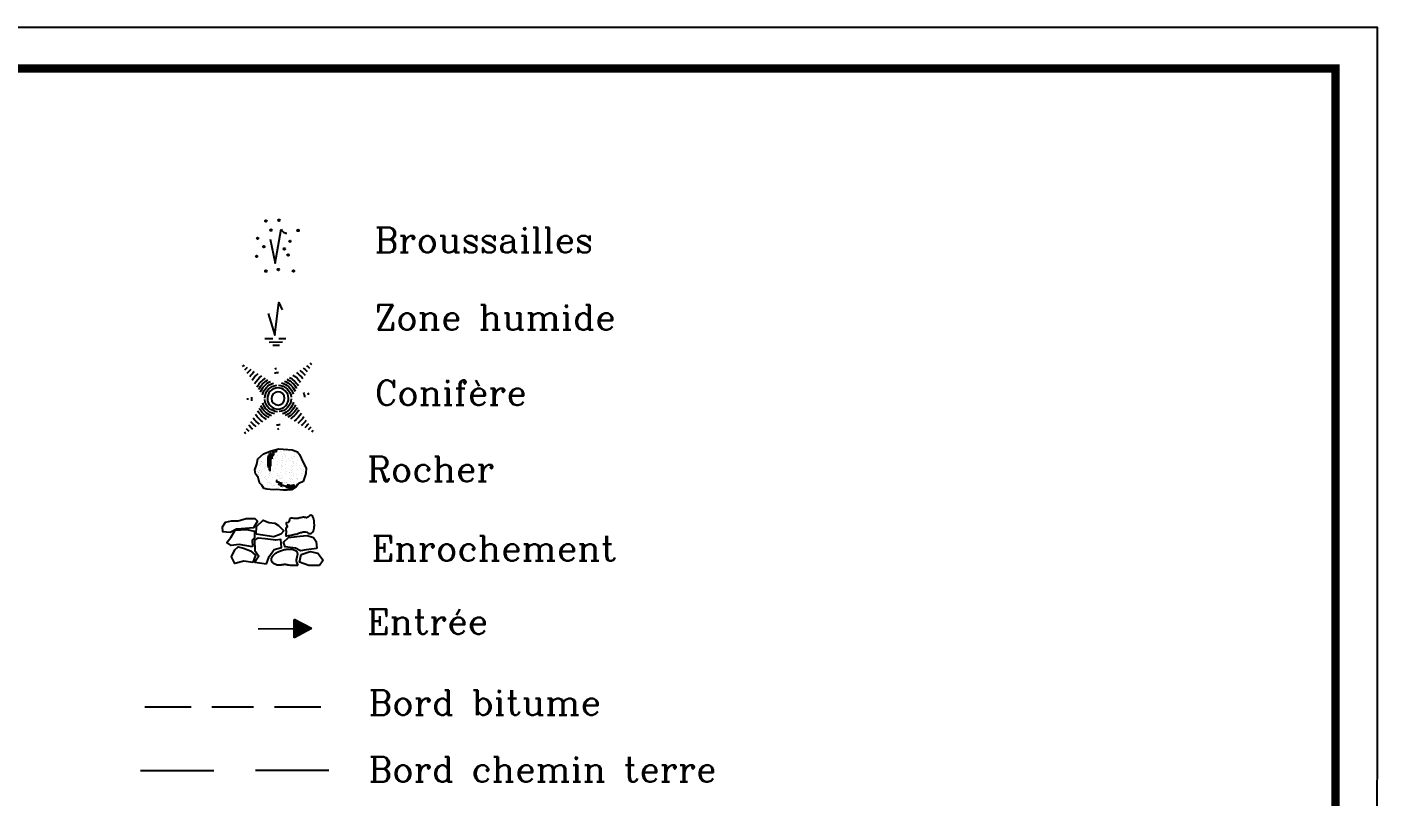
# Model space of a CAD drawing. Header units: metres. Extents: x 9606 to 9900, y 4805 to 4952.
# Drawn here: x 9769.39 to 9785.61, y 4880.26 to 4889.5 of the extents above; entities that cross this region are included whole.
import ezdxf

# ---------------------------------------------------------------- set-up
doc = ezdxf.new("R2010")
doc.units = ezdxf.units.M
doc.header["$LTSCALE"] = 2
doc.set_wipeout_variables(frame=1)
doc.layers.add('Légende Topo', color=7, linetype='Continuous')
doc.layers.add('Wipeout', color=255, linetype='Continuous')
doc.styles.add('ROMANS', font='ROMANC.shx', dxfattribs={"height": 0.36})

# ---------------------------------------------------------------- blocks, each defined once
blk = doc.blocks.new('*X20')
at = {"color": 0}
for p, q in [((1.161038882622454, 0.9223903439719942), (1.214843886752696, 0.9761953481022365)), ((1.170655419180336, 0.9408457152947083), (1.211828497661521, 0.9820187937758927)), ((1.180271955738219, 0.9593010866174224), (1.208813108570345, 0.987842239449549)), ((1.189888492296101, 0.9777564579401365), (1.205797719479169, 0.9936656851232051)), ((1.199505028853983, 0.9962118292628507), (1.202782330387994, 0.9994891307968613)), ((1.132189272948807, 0.8670242300038519), (1.223890054026223, 0.9587250110812678)), ((1.135001892424661, 0.8609980147148735), (1.226905443117399, 0.9529015654076116)), ((1.141805809506689, 0.8854796013265659), (1.220874664935047, 0.9645484567549241)), ((1.143841702266618, 0.860998989791999), (1.229920832208574, 0.9470781197339554)), ((1.151422346064572, 0.90393497264928), (1.217859275843872, 0.9703719024285803)), ((1.152681512108575, 0.8609999648691246), (1.23293622129975, 0.9412546740602992)), ((1.161521321950533, 0.86100093994625), (1.235951610390926, 0.9354312283866429)), ((1.17036113179249, 0.8610019150233756), (1.238966999482101, 0.9296077827129868)), ((1.179200941634448, 0.8610028901005011), (1.241982388573277, 0.9237843370393306)), ((1.188040751476405, 0.8610038651776267), (1.244997777664453, 0.9179608913656744)), ((1.196880561318362, 0.8610048402547522), (1.248013166755628, 0.9121374456920182)), ((1.20572037116032, 0.8610058153318778), (1.251028555846804, 0.9063140000183619)), ((1.214560181002277, 0.8610067904090033), (1.254043944937979, 0.9004905543447057)), ((1.223399990844235, 0.8610077654861289), (1.257059334029155, 0.8946671086710495)), ((1.232239800686192, 0.8610087405632544), (1.260074723120331, 0.8888436629973933)), ((1.241079610528149, 0.86100971564038), (1.263090112211506, 0.883020217323737)), ((1.249919420370107, 0.8610106907175056), (1.266105501302682, 0.8771967716500808)), ((1.258759230212064, 0.8610116657946311), (1.269120890393858, 0.8713733259764247)), ((1.267599040054021, 0.8610126408717567), (1.272136279485033, 0.8655498803027684))]:
    blk.add_line(p, q, dxfattribs=at)

msp = doc.modelspace()

# ---------------------------------------------------------------- wipeouts: each hides what was drawn before it
at = {"lineweight": 30}
msp.add_wipeout([(9752.201938460956, 4889.503797468427), (9785.61241042209, 4889.503797896896), (9785.612410197677, 4871.427666085532), (9752.201938501503, 4871.427666010963)], dxfattribs=at).dxf.layer = 'Wipeout'

# ---------------------------------------------------------------- next in the draw order: linework, layer by layer
at = {"layer": 'Légende Topo', "color": 15}
for p, q in [((9772.167003276174, 4884.315919508169), (9772.237110087868, 4884.375955822382)), ((9772.208975271646, 4884.343169866564), (9772.208975271646, 4884.343169866564)), ((9772.237110087868, 4884.375955822382), (9772.328460708031, 4884.412315499366)), ((9772.255776475056, 4884.355174996598), (9772.255776475056, 4884.355174996598)), ((9772.28837246183, 4884.340583774431), (9772.28837246183, 4884.2303330341)), ((9772.292499299192, 4884.35678732117), (9772.292499299192, 4884.281073785106)), ((9772.30456236225, 4884.383552969187), (9772.304562362251, 4884.253772674201)), ((9772.313768384058, 4884.377133249403), (9772.313768384058, 4884.276018023828)), ((9772.320117364614, 4884.408171156544), (9772.320117364614, 4884.229408573832)), ((9772.328460708031, 4884.412315499366), (9772.418749795419, 4884.436837310427)), ((9772.335037468922, 4884.414101696266), (9772.335037468922, 4884.407467817075)), ((9772.335037468923, 4884.382189010682), (9772.335037468922, 4884.318738657771)), ((9772.34678308295, 4884.417291713314), (9772.34678308295, 4884.388508712281)), ((9772.34678308295, 4884.38016670617), (9772.34678308295, 4884.348123322564)), ((9772.35170274153, 4884.325246213927), (9772.35170274153, 4884.325246213927)), ((9772.351862267396, 4884.418671180145), (9772.351862267395, 4884.357967638326)), ((9772.356306553786, 4884.419878213622), (9772.356306553786, 4884.366581414618)), ((9772.37757563865, 4884.407467817075), (9772.377575638651, 4884.392355580498)), ((9772.382964446135, 4884.322509587026), (9772.382964446135, 4884.322509587026)), ((9772.383607170177, 4884.427292847842), (9772.383607170179, 4884.397884373203)), ((9772.38900380365, 4884.42875853135), (9772.389003803652, 4884.402831187728)), ((9772.398844723515, 4884.412523578356), (9772.398844723517, 4884.41198779042)), ((9772.40117107052, 4884.353160190428), (9772.40117107052, 4884.353160190428)), ((9772.415352072961, 4884.435914515539), (9772.415352072961, 4884.428795448418)), ((9772.418749795419, 4884.436837310427), (9772.580208000987, 4884.425845071026)), ((9772.420113808379, 4884.436744447031), (9772.420113808379, 4884.4336438113)), ((9772.445351198321, 4884.404189702284), (9772.445351198321, 4884.404189702284)), ((9772.447384409512, 4884.368301516442), (9772.447384409512, 4884.368301516442)), ((9772.451416258713, 4884.405303256705), (9772.451416258713, 4884.405303256705)), ((9772.461029628575, 4884.351245573183), (9772.461029628575, 4884.351245573183)), ((9772.468577093752, 4884.322522184089), (9772.468577093752, 4884.322522184089)), ((9772.477659736243, 4884.377459277689), (9772.477659736243, 4884.377459277689)), ((9772.483096062408, 4884.410341333715), (9772.483096062408, 4884.410341333715)), ((9772.486576637082, 4884.431393869582), (9772.486576637082, 4884.431393869582)), ((9772.491675736517, 4884.363932721603), (9772.491675736517, 4884.363932721603)), ((9772.499038003685, 4884.350612355382), (9772.499038003685, 4884.350612355382)), ((9772.500254354702, 4884.35647772518), (9772.500254354702, 4884.35647772518)), ((9772.51043985098, 4884.415799040183), (9772.51043985098, 4884.415799040183)), ((9772.540745432534, 4884.321290142067), (9772.540745432534, 4884.321290142067)), ((9772.549283191875, 4884.402755421659), (9772.549283191875, 4884.402755421659)), ((9772.57457238059, 4884.335636106869), (9772.57457238059, 4884.335636106869)), ((9772.580208000987, 4884.425845071026), (9772.643941747516, 4884.401323259965)), ((9772.588217599654, 4884.31858016361), (9772.588217599654, 4884.31858016361)), ((9772.596904936847, 4884.348064520336), (9772.596904936847, 4884.348064520336)), ((9772.60300219688, 4884.340168140505), (9772.60300219688, 4884.340168140505)), ((9772.608438523044, 4884.373050196529), (9772.608438523044, 4884.373050196529)), ((9772.611919097719, 4884.394102732397), (9772.611919097719, 4884.394102732397)), ((9772.631648731505, 4884.402619229279), (9772.631648731505, 4884.402619229279)), ((9772.637627822058, 4884.38313363061), (9772.637627822058, 4884.38313363061)), ((9772.64022734969, 4884.395164232857), (9772.64022734969, 4884.395164232857)), ((9772.643941747516, 4884.401323259965), (9772.667310942652, 4884.371727689774)), ((9772.667310942652, 4884.371727689774), (9772.71086163977, 4884.273640898224)), ((9772.13301178995, 4884.186546346075), (9772.156380985085, 4884.25250114056)), ((9772.140447161599, 4884.13581147091), (9772.13301178995, 4884.186546346075)), ((9772.153496176257, 4884.200241467865), (9772.153496176257, 4884.200241467865)), ((9772.156380985085, 4884.25250114056), (9772.167003276174, 4884.315919508169)), ((9772.16715098577, 4884.164973638358), (9772.16715098577, 4884.164973638358)), ((9772.175729603954, 4884.157518641936), (9772.175729603954, 4884.157518641936)), ((9772.178412511143, 4884.158308551603), (9772.178412511143, 4884.158308551603)), ((9772.18189308582, 4884.179361087471), (9772.18189308582, 4884.179361087471)), ((9772.190975728312, 4884.234298181071), (9772.190975728312, 4884.234298181071)), ((9772.192433599821, 4884.181722610127), (9772.192433599821, 4884.181722610127)), ((9772.192721033589, 4884.307677472856), (9772.192721033589, 4884.307677472856)), ((9772.196412054474, 4884.267180237094), (9772.196412054474, 4884.267180237094)), ((9772.199892629153, 4884.288232772965), (9772.199892629153, 4884.288232772965)), ((9772.203741364448, 4884.252384534142), (9772.203741364448, 4884.252384534142)), ((9772.206078818886, 4884.164666666866), (9772.206078818886, 4884.164666666866)), ((9772.206366252654, 4884.290621529598), (9772.206366252654, 4884.290621529598)), ((9772.211729746543, 4884.28655970625), (9772.211729746543, 4884.28655970625)), ((9772.22030836473, 4884.279104709829), (9772.22030836473, 4884.279104709829)), ((9772.251363109417, 4884.197693632821), (9772.251363109417, 4884.197693632821)), ((9772.25548904129, 4884.229220133867), (9772.25548904129, 4884.229220133867)), ((9772.256305561325, 4884.306934203477), (9772.256305561325, 4884.306934203477)), ((9772.260799442558, 4884.243917126715), (9772.260799442558, 4884.243917126715)), ((9772.292499299192, 4884.245683456154), (9772.292499299192, 4884.21395946424)), ((9772.30456236225, 4884.234813569404), (9772.304562362251, 4884.183637275225)), ((9772.31376838406, 4884.250739217433), (9772.313768384058, 4884.169896901151)), ((9772.321754515107, 4884.229889099911), (9772.321754515107, 4884.229889099911)), ((9772.32523508979, 4884.250941635781), (9772.32523508979, 4884.250941635781)), ((9772.333554223733, 4884.257956120025), (9772.333554223733, 4884.257956120025)), ((9772.334317732279, 4884.305878729381), (9772.334317732279, 4884.305878729381)), ((9772.349230042582, 4884.195145797773), (9772.349230042582, 4884.195145797773)), ((9772.35417249449, 4884.304386368432), (9772.35417249449, 4884.304386368432)), ((9772.356193676773, 4884.161017566499), (9772.356193676773, 4884.161017566499)), ((9772.360281359714, 4884.317791217504), (9772.360281359714, 4884.317791217504)), ((9772.38267701237, 4884.196554724295), (9772.38267701237, 4884.196554724295)), ((9772.399475230774, 4884.24728886405), (9772.399475230774, 4884.24728886405)), ((9772.400772437548, 4884.282603634392), (9772.400772437548, 4884.282603634392)), ((9772.441660649582, 4884.159715906704), (9772.441660649582, 4884.159715906704)), ((9772.447096975744, 4884.242346653711), (9772.447096975744, 4884.242346653711)), ((9772.447096975744, 4884.242346653711), (9772.447096975744, 4884.242346653711)), ((9772.447096975744, 4884.192597962728), (9772.447096975744, 4884.192597962728)), ((9772.447096975744, 4884.192597962728), (9772.447096975744, 4884.192597962728)), ((9772.450577550424, 4884.213650498597), (9772.450577550424, 4884.213650498597)), ((9772.45203942765, 4884.301838533387), (9772.45203942765, 4884.301838533387)), ((9772.455675593928, 4884.234891657288), (9772.455675593928, 4884.234891657288)), ((9772.459660192915, 4884.268587592197), (9772.459660192915, 4884.268587592197)), ((9772.46074219481, 4884.225290710453), (9772.46074219481, 4884.225290710453)), ((9772.465096519078, 4884.30146964822), (9772.465096519078, 4884.30146964822)), ((9772.49616667176, 4884.199704074174), (9772.49616667176, 4884.199704074174)), ((9772.497342163939, 4884.244741029005), (9772.497342163939, 4884.244741029005)), ((9772.509864983447, 4884.163889314722), (9772.509864983447, 4884.163889314722)), ((9772.510152417213, 4884.289844177453), (9772.510152417213, 4884.289844177453)), ((9772.542491209955, 4884.159447093495), (9772.542491209955, 4884.159447093495)), ((9772.544963908906, 4884.19005012768), (9772.544963908906, 4884.19005012768)), ((9772.549906360815, 4884.299290698342), (9772.549906360815, 4884.299290698342)), ((9772.574284946822, 4884.209681244138), (9772.574284946822, 4884.209681244138)), ((9772.575920011057, 4884.176359361411), (9772.575920011057, 4884.176359361411)), ((9772.58500265355, 4884.231296455013), (9772.58500265355, 4884.231296455013)), ((9772.58706997073, 4884.281033161386), (9772.58706997073, 4884.281033161386)), ((9772.587930165888, 4884.192625300881), (9772.587930165888, 4884.192625300881)), ((9772.59043897971, 4884.264178511036), (9772.59043897971, 4884.264178511036)), ((9772.593919554387, 4884.285231046905), (9772.593919554387, 4884.285231046905)), ((9772.595209097099, 4884.242193193958), (9772.595209097099, 4884.242193193958)), ((9772.595648588916, 4884.273578164964), (9772.595648588916, 4884.273578164964)), ((9772.636139666745, 4884.238390581851), (9772.636139666745, 4884.238390581851)), ((9772.637340388292, 4884.25717876788), (9772.637340388292, 4884.25717876788)), ((9772.642830842067, 4884.187502292635), (9772.642830842067, 4884.187502292635)), ((9772.647773293975, 4884.296742863295), (9772.647773293975, 4884.296742863295)), ((9772.682464204945, 4884.198133601171), (9772.682464204945, 4884.198133601171)), ((9772.691042823131, 4884.190678604748), (9772.691042823131, 4884.190678604748)), ((9772.693076030262, 4884.239645358913), (9772.693076030262, 4884.239645358913)), ((9772.7014729179, 4884.177015834565), (9772.7014729179, 4884.177015834565)), ((9772.710345114183, 4884.194005317829), (9772.710345114183, 4884.194005317829)), ((9772.71086163977, 4884.273640898224), (9772.749101578203, 4884.207685651049)), ((9772.715118136966, 4884.159959891308), (9772.715118136966, 4884.159959891308)), ((9772.715781440344, 4884.226887373852), (9772.715781440344, 4884.226887373852)), ((9772.719262015024, 4884.247939909722), (9772.719262015024, 4884.247939909722)), ((9772.74069777523, 4884.18495445759), (9772.74069777523, 4884.18495445759)), ((9772.749101578203, 4884.207685651049), (9772.745915432475, 4884.142576030396)), ((9772.172314034862, 4884.093532408275), (9772.140447161599, 4884.13581147091)), ((9772.187185551871, 4884.030114040665), (9772.172314034862, 4884.093532408275)), ((9772.172976184978, 4884.12542649558), (9772.172976184978, 4884.12542649558)), ((9772.215865505696, 4884.003055802731), (9772.187185551871, 4884.030114040665)), ((9772.192146166055, 4884.055767747395), (9772.192146166055, 4884.055767747395)), ((9772.199422081481, 4884.039679240164), (9772.199422081481, 4884.039679240164)), ((9772.204364533389, 4884.148919810824), (9772.204364533389, 4884.148919810824)), ((9772.20579138512, 4884.038711804136), (9772.20579138512, 4884.038711804136)), ((9772.240296233598, 4883.962467993138), (9772.215865505696, 4884.003055802731)), ((9772.216220681788, 4884.122331058821), (9772.216220681788, 4884.122331058821)), ((9772.24966726967, 4884.091822306442), (9772.24966726967, 4884.091822306442)), ((9772.255201607524, 4884.103265271137), (9772.255201607524, 4884.103265271137)), ((9772.262545219983, 4884.082074078143), (9772.262545219983, 4884.082074078143)), ((9772.271123838167, 4884.07461908172), (9772.271123838167, 4884.07461908172)), ((9772.285755428446, 4884.012145728924), (9772.285755428446, 4884.012145728924)), ((9772.289236003124, 4884.033198264794), (9772.289236003124, 4884.033198264794)), ((9772.297289014641, 4884.037131405118), (9772.297289014641, 4884.037131405118)), ((9772.298318645615, 4884.088135358394), (9772.298318645615, 4884.088135358394)), ((9772.30223146655, 4884.146371975778), (9772.30223146655, 4884.146371975778)), ((9772.30375497178, 4884.121017414418), (9772.30375497178, 4884.121017414418)), ((9772.307235546456, 4884.142069950287), (9772.307235546456, 4884.142069950287)), ((9772.311614916001, 4884.039431498605), (9772.311614916001, 4884.039431498605)), ((9772.319334137132, 4884.023102337822), (9772.319334137132, 4884.023102337822)), ((9772.3196215709, 4884.149057200553), (9772.3196215709, 4884.149057200553)), ((9772.332979356197, 4884.006046394564), (9772.332979356197, 4884.006046394564)), ((9772.333266789965, 4884.132001257295), (9772.333266789965, 4884.132001257295)), ((9772.347534202836, 4884.089274471396), (9772.347534202836, 4884.089274471396)), ((9772.357939454198, 4883.999174517926), (9772.357939454198, 4883.999174517926)), ((9772.382893325648, 4884.061958231552), (9772.400731845468, 4884.057342745785)), ((9772.3864719189, 4884.053589998137), (9772.399967532572, 4884.050098183038)), ((9772.388772443132, 4884.048210419513), (9772.425734466455, 4884.038646975107)), ((9772.39145638807, 4884.041934244452), (9772.461378512697, 4884.023842801087)), ((9772.395155947803, 4884.034583570074), (9772.395155947803, 4884.034583570074)), ((9772.40009839971, 4884.143824140733), (9772.40009839971, 4884.143824140733)), ((9772.402518214973, 4884.120760585818), (9772.402518214973, 4884.120760585818)), ((9772.409930627466, 4884.047520361384), (9772.4132991775, 4884.046648792727)), ((9772.411096833155, 4884.113305589395), (9772.411096833155, 4884.113305589395)), ((9772.413448933537, 4884.018435552697), (9772.473198849984, 4884.002976036339)), ((9772.414578463759, 4883.99590712761), (9772.414578463759, 4883.99590712761)), ((9772.418028234168, 4884.01406115282), (9772.601843829847, 4883.966501250189)), ((9772.42366110625, 4884.05084422121), (9772.42366110625, 4884.05084422121)), ((9772.423752359959, 4884.008593152972), (9772.547839690507, 4883.976487164703)), ((9772.429097432412, 4884.083726277236), (9772.429097432412, 4884.083726277236)), ((9772.432578007089, 4884.104778813104), (9772.432578007089, 4884.104778813104)), ((9772.439016695398, 4883.994011820047), (9772.460588101976, 4883.988430498218)), ((9772.445401135994, 4884.08672663635), (9772.445401135994, 4884.08672663635)), ((9772.446809541976, 4884.11639179098), (9772.446809541976, 4884.11639179098)), ((9772.451587910988, 4884.078118006281), (9772.451587910988, 4884.078118006281)), ((9772.460454761045, 4884.099335847721), (9772.460454761045, 4884.099335847721)), ((9772.493022880966, 4884.032035735027), (9772.493022880966, 4884.032035735027)), ((9772.497912449184, 4884.037861025602), (9772.497912449184, 4884.037861025602)), ((9772.497965332874, 4884.141276305686), (9772.497965332874, 4884.141276305686)), ((9772.503390046635, 4883.995164455566), (9772.606781920254, 4883.968413148507)), ((9772.506491067368, 4884.030406029179), (9772.506491067368, 4884.030406029179)), ((9772.50957754968, 4884.037934451992), (9772.50957754968, 4884.037934451992)), ((9772.517802716415, 4884.009243769786), (9772.594497905931, 4883.989399883677)), ((9772.54326806916, 4884.084178801305), (9772.54326806916, 4884.084178801305)), ((9772.549003566884, 4884.013553084026), (9772.549003566884, 4884.013553084026)), ((9772.551069828141, 4884.151992097072), (9772.551069828141, 4884.151992097072)), ((9772.554439893049, 4884.046435140051), (9772.554439893049, 4884.046435140051)), ((9772.557920467725, 4884.067487675919), (9772.557920467725, 4884.067487675919)), ((9772.567003110215, 4884.122424769521), (9772.567003110215, 4884.122424769521)), ((9772.572439436377, 4884.155306825544), (9772.572439436377, 4884.155306825544)), ((9772.573997513055, 4884.083726381406), (9772.573997513055, 4884.083726381406)), ((9772.574010474407, 4884.005066827911), (9772.591077807368, 4884.000650876745)), ((9772.587642732118, 4884.066670438149), (9772.587642732118, 4884.066670438149)), ((9772.590889814128, 4884.029487899981), (9772.590889814128, 4884.029487899981)), ((9772.591560905974, 4884.116804513958), (9772.591560905974, 4884.116804513958)), ((9772.595832266039, 4884.138728470641), (9772.595832266039, 4884.138728470641)), ((9772.596487481842, 4884.006693512398), (9772.60710865394, 4884.003945421799)), ((9772.613721204856, 4883.994792191165), (9772.634814018254, 4883.989334699118)), ((9772.661999410251, 4884.020812601617), (9772.626946391261, 4883.980224792024)), ((9772.631663797814, 4884.01194514002), (9772.650199326712, 4884.007149312188)), ((9772.637052954524, 4884.131223905149), (9772.637052954524, 4884.131223905149)), ((9772.63729985059, 4883.996133841024), (9772.640067538217, 4883.995417737728)), ((9772.63788544417, 4884.076547533277), (9772.63788544417, 4884.076547533277)), ((9772.638472321576, 4884.013638885052), (9772.65263846098, 4884.009973580114)), ((9772.641135002323, 4884.08163096626), (9772.641135002323, 4884.08163096626)), ((9772.646464062358, 4884.069092536855), (9772.646464062358, 4884.069092536855)), ((9772.656959321717, 4884.018955903207), (9772.65976823807, 4884.018229132512)), ((9772.711923946254, 4884.044488786156), (9772.661999410251, 4884.020812601617)), ((9772.686955140185, 4884.033904953742), (9772.686955140185, 4884.033904953742)), ((9772.692345570851, 4884.085133632336), (9772.692345570851, 4884.085133632336)), ((9772.693699199199, 4884.136180635595), (9772.693699199199, 4884.136180635595)), ((9772.697781897014, 4884.118015688359), (9772.697781897014, 4884.118015688359)), ((9772.701185484133, 4884.051060971835), (9772.701185484133, 4884.051060971835)), ((9772.701262471692, 4884.139068224228), (9772.701262471692, 4884.139068224228)), ((9772.745915432475, 4884.142576030396), (9772.711923946254, 4884.044488786156)), ((9772.73153390096, 4884.155491021634), (9772.73153390096, 4884.155491021634)), ((9772.279598478512, 4883.952320927567), (9772.240296233598, 4883.962467993138)), ((9772.25029043861, 4883.988357583124), (9772.25029043861, 4883.988357583124)), ((9772.254914173758, 4883.977310408406), (9772.254914173758, 4883.977310408406)), ((9772.352892209645, 4883.94386511504), (9772.279598478512, 4883.952320927567)), ((9772.280319102285, 4883.979263672901), (9772.280319102285, 4883.979263672901)), ((9772.348157371773, 4883.985809748078), (9772.348157371773, 4883.985809748078)), ((9772.38688369587, 4883.949784048002), (9772.352892209645, 4883.94386511504)), ((9772.366518072384, 4883.991719521503), (9772.366518072384, 4883.991719521503)), ((9772.472923557341, 4883.940482608953), (9772.38688369587, 4883.949784048002)), ((9772.407009150213, 4883.95653193839), (9772.407009150213, 4883.95653193839)), ((9772.411097889082, 4883.97485459174), (9772.411097889082, 4883.97485459174)), ((9772.446024304936, 4883.983261913032), (9772.446024304936, 4883.983261913032)), ((9772.460167327277, 4883.973380984992), (9772.460167327277, 4883.973380984992)), ((9772.519661173903, 4883.941328235475), (9772.472923557341, 4883.940482608953)), ((9772.502855777286, 4883.977494285136), (9772.58569445965, 4883.95606084989)), ((9772.570648016383, 4883.947247168437), (9772.519661173903, 4883.941328235475)), ((9772.570483087995, 4883.970628479122), (9772.598283988369, 4883.963435356527)), ((9772.626946391261, 4883.980224792024), (9772.570648016383, 4883.947247168437)), ((9772.605615304965, 4883.992105139889), (9772.631436755422, 4883.985424174299))]:
    msp.add_line(p, q, dxfattribs=at)
at = {"layer": 'Légende Topo', "flags": 128}
msp.add_lwpolyline([(9752.201938501503, 4871.427666010963), (9752.201938460956, 4889.503797468427), (9785.61241042209, 4889.503797896896), (9785.612410197677, 4871.427666085532)], close=True, dxfattribs=at)
at = {"layer": 'Légende Topo', "lineweight": 25, "const_width": 0.09999999999999998, "flags": 128}
msp.add_lwpolyline([(9752.701938500104, 4871.92766601213), (9752.70193846212, 4889.003797474947), (9785.112410416039, 4889.003797890611), (9785.112410203728, 4871.927666084366), (9752.701938500104, 4871.92766601213)], dxfattribs=at)
at = {"layer": 'Légende Topo', "color": 3}
msp.add_lwpolyline([(9772.317329648466, 4886.955335005286), (9772.377329648289, 4886.66643500501), (9772.448129648159, 4887.075035005209)], dxfattribs=at)
msp.add_lwpolyline([(9772.448129648157, 4887.075035005208, 0.07015283685286675), (9772.459818555322, 4887.05594691062, 0.0701528368528655), (9772.476329648214, 4887.040835005098, 0.06534472444356838), (9772.49492402403, 4887.031375632488, 0.06534472444356823), (9772.51532964832, 4887.027035005024)], format="xyb", dxfattribs=at)
at = {"layer": 'Légende Topo', "color": 4}
for points in [[(9772.29120036988, 4886.062860764196), (9772.373729649747, 4885.802935004333), (9772.421007729883, 4886.194275164376), (9772.460820849801, 4886.107183964324)], [(9772.252968369798, 4885.76446972448), (9772.347757809612, 4885.764469724247)], [(9772.303408689615, 4885.720198364329), (9772.465356849883, 4885.723101404362)], [(9772.346124849797, 4885.681784924218), (9772.4286541299, 4885.681784924451)], [(9772.418026929538, 4885.764469724248), (9772.505092209487, 4885.764469724248)]]:
    msp.add_lwpolyline(points, dxfattribs=at)
at = {"layer": 'Légende Topo', "color": 251}
for points in [[(9771.836541696737, 4883.434843093954), (9771.748548660715, 4883.4402681022), (9771.743448066347, 4883.501756620458), (9771.77787901583, 4883.558724439568), (9771.851844723158, 4883.573190744832), (9771.929634521302, 4883.573190996988), (9772.029104638665, 4883.601223101938), (9772.132400948609, 4883.601223429763), (9772.161731317461, 4883.567766262781), (9772.117097592734, 4883.487289029272), (9772.018903086248, 4883.482767448159), (9771.910505664358, 4883.472821231097), (9771.836541696737, 4883.434843093954)], [(9772.146429213517, 4883.411331992463), (9772.151529661434, 4883.506278403202), (9772.23059549188, 4883.582234628364), (9772.299459998085, 4883.554202732729), (9772.373423803418, 4883.544255925209), (9772.41678271844, 4883.516224345059), (9772.480545914086, 4883.453831998963), (9772.442287858863, 4883.411332211323), (9772.358121205409, 4883.382396971439), (9772.146429213517, 4883.411331992463)], [(9772.101794971906, 4883.259420351689), (9771.944937326303, 4883.287451651743), (9771.846743872678, 4883.278409037138), (9771.797008663005, 4883.311866300045), (9771.841642682728, 4883.373353655315), (9771.89647853962, 4883.459257365069), (9772.03293038002, 4883.468299506563), (9772.127300212447, 4883.449310144973), (9772.12729956937, 4883.368833808559), (9772.09796828037, 4883.339897186128), (9772.101794971906, 4883.259420351689)], [(9772.270128797096, 4883.055062527634), (9772.304560463232, 4883.145485917437), (9772.363221577889, 4883.230484167678), (9772.451214916127, 4883.254899324948), (9772.442287703565, 4883.34984391239), (9772.382351089323, 4883.339897174486), (9772.2548258524, 4883.358886651794), (9772.170658211977, 4883.363408432208), (9772.12729989417, 4883.339896901842), (9772.13240101776, 4883.216016296862), (9772.18086009967, 4883.150007501343), (9772.132400478058, 4883.078572166251), (9772.270128797096, 4883.055062527634)], [(9772.874599977218, 4883.240430962162), (9772.747073495117, 4883.225963557238), (9772.678210241076, 4883.211495582812), (9772.618273922066, 4883.244952364924), (9772.495848647839, 4883.259419806633), (9772.475445015178, 4883.316387167532), (9772.535381555845, 4883.373354671156), (9772.673110458589, 4883.387822028581), (9772.761101883192, 4883.396863770537), (9772.835066615426, 4883.373354000371), (9772.869498425918, 4883.325429472007), (9772.874599977218, 4883.240430962162)], [(9772.106895939969, 4883.074051448009), (9771.998498579775, 4883.08851756142), (9771.89137763, 4883.059582918515), (9771.851844767396, 4883.140060898945), (9771.891377316146, 4883.22596264454), (9771.929635245173, 4883.25942050303), (9771.99467241048, 4883.244952459452), (9772.077565256794, 4883.211494942992), (9772.141327502493, 4883.159049234218), (9772.106895939969, 4883.074051448009)], [(9772.647603950285, 4883.036072230998), (9772.612533368923, 4883.03490816998), (9772.584149809143, 4883.035234390624), (9772.561490107384, 4883.03667615364), (9772.543590846293, 4883.038861873193), (9772.529487666961, 4883.041411955242), (9772.518215449349, 4883.043956262391), (9772.508811421514, 4883.046119136136), (9772.500311108128, 4883.047526365944), (9772.491909604341, 4883.04790635999), (9772.483424802598, 4883.047401190602), (9772.474835613333, 4883.046257250576), (9772.466119499466, 4883.044719228853), (9772.457253531376, 4883.043032735918), (9772.448215700042, 4883.041443772946), (9772.438983467695, 4883.040197029576), (9772.42953574593, 4883.039538898139), (9772.419873632778, 4883.039668699826), (9772.410110647146, 4883.040610793843), (9772.400382749556, 4883.04233931597), (9772.390825253733, 4883.044832473719), (9772.381578859695, 4883.048068590794), (9772.372776765198, 4883.052020629966), (9772.364557713092, 4883.056671515439), (9772.357058445745, 4883.061993542459), (9772.35040348797, 4883.067957071919), (9772.344670894608, 4883.074490973592), (9772.33992477768, 4883.081516015908), (9772.33622872183, 4883.088951656693), (9772.333649599514, 4883.096719838545), (9772.332250603296, 4883.104740938968), (9772.332096629132, 4883.112933886569), (9772.333253767163, 4883.121222464233), (9772.335753826945, 4883.129526746093), (9772.339506693472, 4883.137787771743), (9772.34439086873, 4883.145946276937), (9772.350284071927, 4883.153944838657), (9772.357062965453, 4883.161723409646), (9772.364606579122, 4883.169224037653), (9772.372793553219, 4883.176389690355), (9772.381500687272, 4883.183162552869), (9772.390622402365, 4883.189494476753), (9772.400121403214, 4883.195383730444), (9772.409973827946, 4883.200842988311), (9772.420157380224, 4883.205881243204), (9772.430648590258, 4883.210510249116), (9772.441427922164, 4883.214740172593), (9772.452470456536, 4883.218581064936), (9772.463754564114, 4883.222045461746), (9772.475253853769, 4883.22513409644), (9772.486924935887, 4883.227826346277), (9772.498720577742, 4883.230090177717), (9772.510594215764, 4883.231897099042), (9772.522496524321, 4883.233217445534), (9772.534382503767, 4883.234019045351), (9772.546202438007, 4883.234273153456), (9772.557910544154, 4883.233949438302), (9772.569442012404, 4883.233021431236), (9772.58065297623, 4883.231459476386), (9772.591386982527, 4883.229240519327), (9772.601482586291, 4883.226340469771), (9772.610781355583, 4883.222733259999), (9772.61912407755, 4883.21839466049), (9772.626350226166, 4883.213300973509), (9772.632300450521, 4883.207425738784), (9772.636863021933, 4883.2007736106), (9772.640101541587, 4883.193453128316), (9772.642130249002, 4883.185601967253), (9772.643060368307, 4883.177359780629), (9772.643004298963, 4883.168863461219), (9772.642075358244, 4883.160250293191), (9772.640382402165, 4883.151657835912), (9772.638040198066, 4883.143225075776), (9772.635233016972, 4883.13496842222), (9772.632451256559, 4883.126419406018), (9772.630249709877, 4883.116991328873), (9772.629192878547, 4883.106095100153), (9772.629839098368, 4883.093143354502), (9772.632749719369, 4883.077546748199), (9772.638484135558, 4883.058720538957), (9772.647603950285, 4883.036072230998)], [(9772.909031543239, 4883.036072424713), (9772.781505289775, 4883.036072552771), (9772.668007539407, 4883.078572004667), (9772.68713695445, 4883.168996053614), (9772.795534206378, 4883.206974078069), (9772.888628132463, 4883.183464071114), (9772.95366595947, 4883.102082516399), (9772.909031543239, 4883.036072424713)]]:
    msp.add_lwpolyline(points, dxfattribs=at)
msp.add_lwpolyline([(9772.50094967923, 4883.39234321295, 0.015114), (9772.566471773487, 4883.401402672386, 0.020943), (9772.613171937697, 4883.411331919121, 0.017852), (9772.668405695871, 4883.4276396873, -0.022353), (9772.71264229115, 4883.440268202784, -0.22707), (9772.76780902041, 4883.428326518374, 0.309946), (9772.810837093093, 4883.425799905655, 0.106458), (9772.826822674422, 4883.44082996166, 0.076071), (9772.840167454731, 4883.468299490964, 0.06034199999999999), (9772.845963334486, 4883.500177818915, 0.0361), (9772.845268559464, 4883.554202131794, 0.07510499999999999), (9772.828942925025, 4883.622404869047, 0.222566), (9772.81083631451, 4883.63920131778, 0.349325), (9772.782909984755, 4883.628617633932, -0.274224), (9772.750899310977, 4883.611168488959, -0.050818), (9772.728055359152, 4883.614336812269, 0.075986), (9772.712641320244, 4883.615691698722, 0.051071), (9772.685309727265, 4883.611108084541, -0.02964), (9772.63867770723, 4883.601223023707, -0.105163), (9772.584915459443, 4883.60444832184, 0.189815), (9772.554510590906, 4883.601222459327, 0.311483), (9772.546943425954, 4883.586899713713, -0.194666), (9772.540482875713, 4883.563244951522, -0.219605), (9772.517724880303, 4883.551185882982, 0.376857), (9772.506050939493, 4883.53973415271, 0.225308), (9772.512203541406, 4883.523821887426, -0.197646), (9772.520078666796, 4883.506278564787, -0.007911), (9772.520129113978, 4883.503044460301, -0.019867), (9772.520079190665, 4883.501756219758, -0.331946), (9772.513879195607, 4883.494696466118, 0.281267), (9772.506050127378, 4883.487289623689, 0.100089), (9772.504796617952, 4883.468087218568, -0.05059200000000001), (9772.50605062168, 4883.430320909345, -0.016405), (9772.504316354458, 4883.413159083674, -0.013419), (9772.50094967923, 4883.39234321295)], format="xyb", dxfattribs=at)
at = {"layer": 'Légende Topo'}
for points in [[(9772.812641471914, 4882.278890076891), (9772.602268863524, 4882.387606393879)], [(9772.603030255119, 4882.169453085732), (9772.602268863524, 4882.387606393879)], [(9772.17215078912, 4882.277791022188), (9772.812641471914, 4882.278890076891)], [(9772.812641471914, 4882.278890076891), (9772.603030255119, 4882.169453085732)]]:
    msp.add_lwpolyline(points, dxfattribs=at)
at = {"layer": 'Légende Topo', "flags": 128}
for points in [[(9770.809781325806, 4881.338704968432), (9771.3654276606, 4881.338705157587)], [(9771.61623999907, 4881.338705242969), (9772.116664981482, 4881.338705242969)], [(9772.366359701906, 4881.338705498327), (9772.923187187233, 4881.338705687884)], [(9770.758364949901, 4880.575431250831), (9771.63847686097, 4880.575431250831)], [(9773.020795167016, 4880.575431492279), (9772.14086185221, 4880.575431492279)]]:
    msp.add_lwpolyline(points, dxfattribs=at)
at = {"layer": 'Légende Topo', "color": 3}
for centre in [(9772.264529648051, 4887.17373500518), (9772.421729648302, 4887.183935005083), (9772.165529648357, 4886.965235004998), (9772.326329648307, 4887.06423500516), (9772.554629648383, 4886.929535005107), (9772.651829648345, 4887.060935005179), (9772.15322964853, 4886.749835005129), (9772.239929648164, 4886.86623500507), (9772.48562964825, 4886.838935005112), (9772.531529648279, 4886.765435005171), (9772.41482964838, 4886.591135005099), (9772.264529648517, 4886.572235005076), (9772.595129648504, 4886.574035005045)]:
    msp.add_circle(centre, 0.009999999999999998, dxfattribs=at)
at = {"layer": 'Légende Topo', "color": 3, "extrusion": (0, 0, -1)}
for centre, major_axis, ratio, start_param, end_param in [((9772.409621929866, 4885.042871339197), (0.4047186037389964, 0.4047186037405235), 0.9998430837031601, -0.04924216094585288, -0.003771837923953525), ((9772.409621929866, 4885.042871339197), (0.4047186047725249, 0.4047186047740515), 0.9998430786298853, 4.661975500857318, 4.707446650850665), ((9772.409621929866, 4885.042871339197), (0.3709920531988382, 0.3709920532002377), 0.9998430817991294, 4.641091051904695, 4.728103890886173), ((9772.409621929866, 4885.042871339197), (0.3372655030164108, 0.3372655030176832), 0.9998430814767643, 4.615883284291799, 4.753034234225463), ((9772.409621929866, 4885.042871339197), (0.3035389527645763, 0.3035389527657215), 0.999843081313355, 4.584829874587315, 4.783740513242238), ((9772.409621929866, 4885.042871339197), (0.2698124024946748, 0.2698124024956928), 0.9998430811731377, 4.545580960626778, 4.82254097681254), ((9772.409621929866, 4885.042871339197), (0.2360858521848108, 0.2360858521857015), 0.9998430811659917, 4.494288695246466, 4.87322801027442), ((9772.407406465883, 4885.221812315027), (0.09416059061472057, 0.09416059061507581), 0.9998430811924309, -1.074604810850364, -0.7244699713034239), ((9772.407406465883, 4885.221812315027), (0.1278871409177317, 0.1278871409182142), 0.9998430812446127, -0.9841619349098407, -0.8743937829762497), ((9772.409621929866, 4885.042871339197), (0.2023593018694599, 0.2023593018702233), 0.9998430812085168, -0.2857024247100184, 0.2326895003250276), ((9772.409621929866, 4885.042871339197), (0.2360858521814768, 0.2360858521823676), 0.9998430811563199, -0.2159748402209352, 0.1629614175430807), ((9772.409621929866, 4885.042871339197), (0.3035389528045887, 0.3035389528057339), 0.9998430811061236, -0.1259614337436044, 0.07294758876879825), ((9772.409621929866, 4885.042871339197), (0.3372655031158954, 0.3372655031171678), 0.9998430813361777, -0.09508181018159623, 0.04206788008058604), ((9772.409621929866, 4885.042871339197), (0.3709920534278327, 0.3709920534292323), 0.9998430813550327, -0.07001290256329207, 0.01699892623935773), ((9772.409621929866, 4885.042871339197), (0.2023593018734815, 0.2023593018742449), 0.9998430811621754, 4.424124585196248, 4.94252125519541), ((9772.409621929866, 4885.042871339197), (0.1750863860954447, 0.1845393072748377), 0.999842864196417, 4.386934561914815, 5.031422611558161), ((9772.409621929866, 4885.042871339197), (0.1532005818500376, 0.1614718995376885), 0.9998428642143431, 4.301670283519619, 5.115456069944798), ((9772.409621929866, 4885.042871339197), (0.1313147892848556, 0.1384044807259615), 0.9998428642050944, 4.1791579230899, 5.235918388127038), ((9772.409621929866, 4885.042871339197), (0.1094289914630158, 0.1153370668996512), 0.9998428642040733, 3.979296795885517, 5.431237587934461), ((9772.409621929866, 4885.042871339197), (0.08754319745245967, 0.09226964945688837), 0.9998428642055223, 1.570796268430869, 7.853981575610455), ((9772.409621929866, 4885.042871339197), (0.05471449492564195, 0.05766853421468245), 0.9998428642042733, 1.570796328808579, 7.853981635988165), ((9772.409621929866, 4885.042871339197), (0.1094289908999949, 0.1153370674321042), 0.9998428642237464, -0.7261607818648415, 0.725713812548781), ((9772.409621929866, 4885.042871339197), (0.1313147901503693, 0.1384044799036692), 0.9998428642225498, -0.5285932278243253, 0.5281462430444046), ((9772.409621929866, 4885.042871339197), (0.153200586219744, 0.1614718953932887), 0.999842864205516, -0.4071111363335329, 0.4066641799114115), ((9772.409621929866, 4885.042871339197), (0.1750863819183809, 0.1845393112329295), 0.999842864235501, -0.3224643203677957, 0.3220173892270748), ((9772.286708319945, 4885.039129329213), (0.1697822792701864, 0.169782279270827), 0.999843081150245, 3.869683072643001, 3.957562656542922), ((9772.286708319945, 4885.039129329213), (0.1360557288086074, 0.1360557288091208), 0.9998430812136719, 3.806111945739344, 4.035725085360258), ((9772.409621929866, 4885.042871339197), (0.1313147872777266, 0.1384044826293948), 0.999842864207198, 2.613446598636862, 3.670186069517289), ((9772.409621929866, 4885.042871339197), (0.1094289886325067, 0.1153370695823113), 0.9998428642190805, 0.8519500165076006, 2.303886574902519), ((9772.409621929866, 4885.042871339197), (0.1313147869727035, 0.1384044829162069), 0.9998428642210566, 1.047268531141211, 2.104026156471318), ((9772.574411041634, 4885.062544124489), (0.1078692594046628, 0.1078692594050698), 0.9998430812026156, 0.4346124650365391, 0.807837597176448), ((9772.574411041634, 4885.062544124489), (0.1415958097083856, 0.1415958097089199), 0.9998430811675622, 0.5480668597439595, 0.6679727331382925), ((9772.409621929866, 4885.042871339197), (0.2698124024924097, 0.2698124024934277), 0.999843081277255, 2.977054028990841, 3.254011888702773), ((9772.409621929866, 4885.042871339197), (0.2360858521812227, 0.2360858521821133), 0.9998430812247672, 2.926064963961998, 3.305001224423884), ((9772.409621929866, 4885.042871339197), (0.2023593018700676, 0.202359301870831), 0.9998430811206207, 2.856337378979854, 3.374729307707899), ((9772.409621929866, 4885.042871339197), (0.17508638076322, 0.184539312330713), 0.9998428641939094, 2.819575491592735, 3.464057201216561), ((9772.409621929866, 4885.042871339197), (0.1532005847826715, 0.161471896756444), 0.9998428642028456, 2.734928678282899, 3.548703994521613), ((9772.409621929866, 4885.042871339197), (0.1532005877620039, 0.1614718939375496), 0.9998428641818818, 1.167730554246064, 1.981514129977628), ((9772.409621929866, 4885.042871339197), (0.1750863849005323, 0.1845393084127191), 0.9998428641856023, 1.251763793762886, 1.896250010417303), ((9772.409621929866, 4885.042871339197), (0.2023593018626325, 0.2023593018633961), 0.9998430812175043, 1.288113411944914, 1.806508461225784), ((9772.409621929866, 4885.042871339197), (0.2360858521775612, 0.2360858521784519), 0.9998430811976009, 1.357407013528124, 1.736344991750358), ((9772.409621929866, 4885.042871339197), (0.3709920534276741, 0.3709920534290737), 0.9998430814828027, 3.072026902639754, 3.159038732071982), ((9772.409621929866, 4885.042871339197), (0.3372655031157461, 0.3372655031170185), 0.9998430814075563, 3.046957994837357, 3.184107686096645), ((9772.409621929866, 4885.042871339197), (0.3035389528044695, 0.3035389528056148), 0.9998430812651032, 3.016078371068361, 3.214987395003875), ((9772.402750808644, 4884.934727080319), (0.1493337838778478, 0.1493337838784111), 0.999843081180908, 2.203060533747608, 2.410380428752814), ((9772.409621929866, 4885.042871339197), (0.3372655031364811, 0.3372655031377533), 0.9998430811209983, 1.477601071790789, 1.61475113579256), ((9772.409621929866, 4885.042871339197), (0.3709920534995376, 0.3709920535009372), 0.9998430809868065, 1.502531417257909, 1.589543458510167), ((9772.409621929866, 4885.042871339197), (0.4047186037388193, 0.4047186037403461), 0.9998430825384116, 3.092797644344628, 3.138267967754522)]:
    msp.add_ellipse(centre, major_axis=major_axis, ratio=ratio, start_param=start_param, end_param=end_param, dxfattribs=at)
at = {"layer": 'Légende Topo', "color": 3, "extrusion": (0, 0, -0.9999999999999998)}
for major_axis, ratio, start_param, end_param in [((0.2698124024926322, 0.2698124024936501), 0.9998430812313532, -0.1649857755321456, 0.1119720821794428), ((0.1094289883738383, 0.1153370698296287), 0.9998428642075607, 2.415879045742602, 3.867753640172459), ((0.3035389528058196, 0.3035389528069648), 0.9998430811778596, 1.446894763075071, 1.645804404879344), ((0.4047186041057578, 0.4047186041072848), 0.9998430802754719, 1.523188644015245, 1.56865906837652)]:
    msp.add_ellipse((9772.409621929866, 4885.042871339197), major_axis=major_axis, ratio=ratio, start_param=start_param, end_param=end_param, dxfattribs=at)
at = {"layer": 'Légende Topo', "color": 3, "extrusion": (0, 0, -0.9999999999999999)}
for centre, major_axis, ratio, start_param, end_param in [((9772.409621929866, 4885.042871339197), (0.2698124024899149, 0.2698124024909328), 0.999843081192657, 1.408094219887684, 1.685053095108372), ((9772.402750808644, 4884.934727080319), (0.1830603340419122, 0.183060334042603), 0.9998430813078523, 2.288601236181498, 2.353042357001425)]:
    msp.add_ellipse(centre, major_axis=major_axis, ratio=ratio, start_param=start_param, end_param=end_param, dxfattribs=at)

# ---------------------------------------------------------------- next in the draw order: block references
at = {"layer": 'Légende Topo', "xscale": 1.500000000049692, "yscale": 1.500000000049692, "zscale": 1.500000000049692, "rotation": 270.1936509994094}
msp.add_blockref('*X20', (9771.305056194593, 4884.076804947205), dxfattribs=at)

# ---------------------------------------------------------------- next in the draw order: texts
at = {"layer": 'Légende Topo', "style": 'ROMANS'}
for s, p in [('Broussailles', (9773.573424292543, 4886.795483521053)), ('Zone humide', (9773.573424293243, 4885.865483520653)), ('Conifère', (9773.57342492887, 4884.961268472819)), ('Rocher', (9773.482262957896, 4884.044224978293)), ('Enrochement', (9773.53681760729, 4883.091212731421)), ('Entrée', (9773.480933288167, 4882.212445630094)), ('Bord bitume', (9773.499560715922, 4881.239673969437)), ('Bord chemin terre', (9773.499561157834, 4880.437545135717))]:
    msp.add_text(s, height=0.2999999999999999, dxfattribs=at).set_placement(p)

doc.saveas('drawing.dxf')
